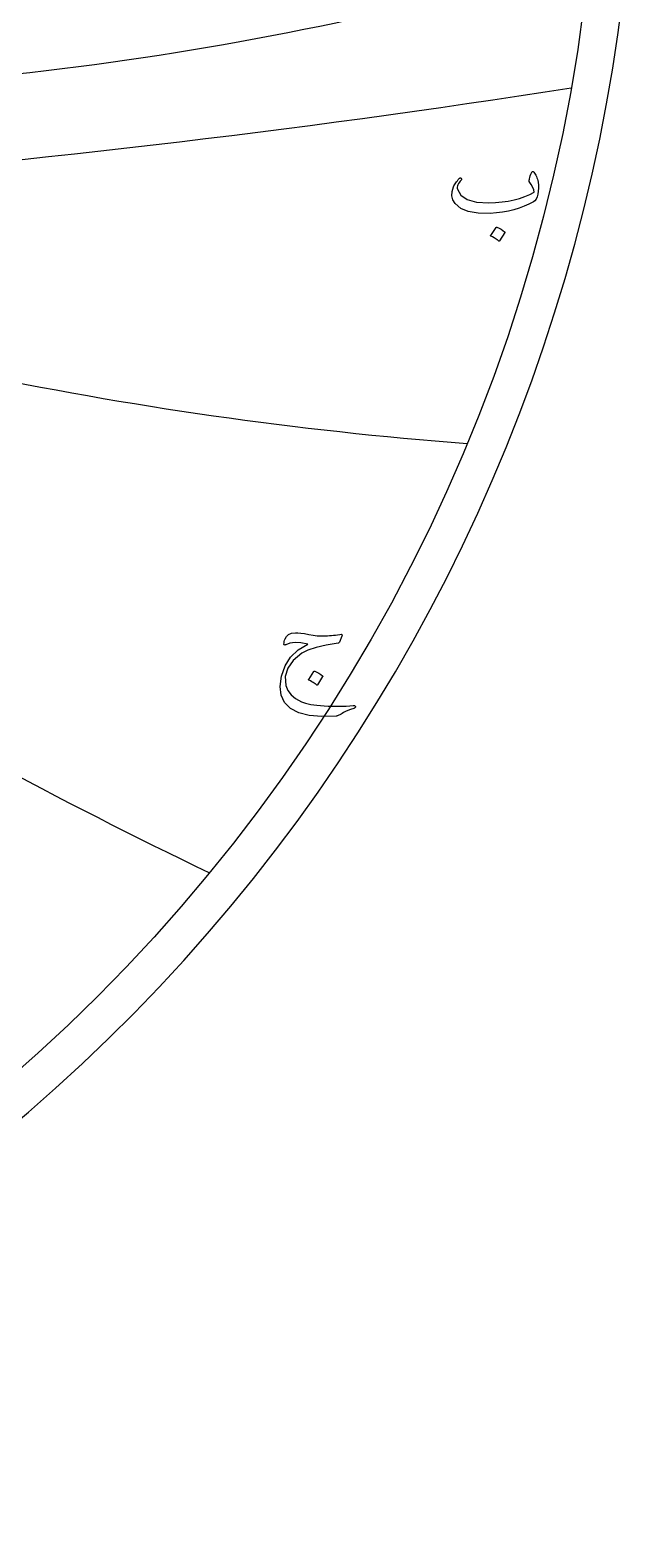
# Model space of a CAD drawing. Header units: millimetres. Extents: x -68 to 68, y -68 to 70.
# Drawn here: x 44.7 to 68.5, y -68.5 to -9.4 of the extents above; entities that cross this region are included whole.
import ezdxf

# ---------------------------------------------------------------- set-up
doc = ezdxf.new("R2010")
doc.units = ezdxf.units.MM
for name, color, linetype in [('CUT_OUTER', 1, 'Continuous'), ('ENGRAVE', 7, 'Continuous'), ('ENGRAVE_FINE', 8, 'Continuous'), ('TEXT', 5, 'Continuous')]:
    doc.layers.add(name, color=color, linetype=linetype)

msp = doc.modelspace()

# ---------------------------------------------------------------- linework, layer by layer
at = {"layer": 'CUT_OUTER'}
msp.add_arc((-0.0002, -0.0002), 68.4749, 142.031029, 87.802838, dxfattribs=at)
at = {"layer": 'ENGRAVE'}
msp.add_circle((0, 0), 67, dxfattribs=at)
for centre, radius, start, end in [((30.5344, 113.9561), 125.8643, 268.006904, 286.68594), ((73.6174, 127.5091), 153.628, 250.677722, 265.620952), ((138.6421, 138.6421), 200.9148, 233.175565, 244.382987)]:
    msp.add_arc(centre, radius, start, end, dxfattribs=at)
at = {"layer": 'ENGRAVE_FINE'}
msp.add_arc((0, 410.0077), 426.843, 270, 278.890801, dxfattribs=at)
at = {"layer": 'TEXT'}
for points in [[(64.5083, -15.022), (64.5369, -15.0579), (64.5631, -15.0975), (64.5869, -15.1409), (64.6084, -15.188), (64.6274, -15.2386), (64.644, -15.2923), (64.6583, -15.3493), (64.6701, -15.4094), (64.6855, -15.5303), (64.6893, -15.65), (64.6813, -15.7687), (64.6616, -15.8863), (64.6318, -15.9912), (64.5935, -16.0758), (64.5466, -16.1402), (64.4913, -16.1844), (64.3156, -16.2773), (64.1293, -16.3601), (63.9324, -16.4327), (63.7248, -16.4953), (63.5066, -16.5471), (63.2777, -16.5879), (63.0382, -16.6174), (62.788, -16.6358), (62.3191, -16.631), (61.9343, -16.5655), (61.6336, -16.4394), (61.417, -16.2525), (61.3281, -16.1064), (61.2871, -15.9492), (61.294, -15.7807), (61.3488, -15.6011), (61.3673, -15.5623), (61.3887, -15.5228), (61.4131, -15.4825), (61.4404, -15.4414), (61.4706, -15.3995), (61.5037, -15.3568), (61.5398, -15.3132), (61.5788, -15.2689), (61.5918, -15.2564), (61.6054, -15.2487), (61.6195, -15.2458), (61.6341, -15.2476), (61.644, -15.2514), (61.6522, -15.2583), (61.6589, -15.2684), (61.6639, -15.2817), (61.6663, -15.2942), (61.665, -15.3062), (61.6599, -15.3176), (61.6511, -15.3285), (61.6147, -15.3719), (61.582, -15.4169), (61.5529, -15.4635), (61.5277, -15.5116), (61.5104, -15.5577), (61.501, -15.6021), (61.4997, -15.645), (61.5064, -15.6862), (61.6394, -15.9271), (61.8896, -16.0961), (62.2569, -16.1932), (62.7412, -16.2185), (63.0075, -16.2082), (63.2612, -16.186), (63.5025, -16.1518), (63.7312, -16.1056), (63.9477, -16.0475), (64.1522, -15.9774), (64.3448, -15.8953), (64.5253, -15.8012), (64.5078, -15.7134), (64.4679, -15.616), (64.4056, -15.509), (64.321, -15.3924), (64.3183, -15.3812), (64.3188, -15.3605), (64.3225, -15.3301), (64.3295, -15.2902), (64.3313, -15.2862), (64.3327, -15.2828), (64.3335, -15.2798), (64.3337, -15.2774), (64.3476, -15.2232), (64.3678, -15.1625), (64.3944, -15.0954), (64.4274, -15.022), (64.442, -14.9996), (64.4604, -14.9922), (64.4825, -14.9996), (64.5083, -15.022)], [(63.0222, -17.1893), (63.0276, -17.184), (63.035, -17.1808), (63.0446, -17.1797), (63.0563, -17.1808), (63.1391, -17.2143), (63.217, -17.2553), (63.2902, -17.3038), (63.3586, -17.3596), (63.3653, -17.3682), (63.3682, -17.3767), (63.3674, -17.3852), (63.3629, -17.3937), (63.1628, -17.7173), (63.1553, -17.725), (63.1457, -17.7269), (63.134, -17.7229), (63.1202, -17.7131), (63.1082, -17.7045), (63.0893, -17.6918), (63.0635, -17.6747), (63.0308, -17.6534), (62.9906, -17.6279), (62.9424, -17.5981), (62.8862, -17.564), (62.8221, -17.5257), (62.8136, -17.5193), (62.8093, -17.5129), (62.8093, -17.5065), (62.8136, -17.5002)], [(56.9735, -33.2391), (56.8713, -33.469), (56.862, -33.4842), (56.8511, -33.4956), (56.8386, -33.5033), (56.8245, -33.5073), (56.3521, -33.5818), (55.9569, -33.6734), (55.6389, -33.782), (55.398, -33.9076), (55.0603, -34.183), (54.8434, -34.4856), (54.7473, -34.8153), (54.7721, -35.1722), (54.8471, -35.3654), (54.9743, -35.5363), (55.1537, -35.6848), (55.3852, -35.8109), (55.5479, -35.8674), (55.7504, -35.9131), (55.9928, -35.9483), (56.2752, -35.9727), (56.4253, -35.9799), (56.5732, -35.9845), (56.7191, -35.9863), (56.8628, -35.9855), (57.0038, -35.9823), (57.1417, -35.977), (57.2764, -35.9695), (57.4078, -35.96), (57.4387, -35.9578), (57.4632, -35.96), (57.4813, -35.9664), (57.493, -35.977), (57.4994, -35.99), (57.5015, -36.0036), (57.4994, -36.0177), (57.493, -36.0324), (57.4883, -36.0402), (57.4829, -36.0467), (57.4766, -36.0519), (57.4696, -36.0558), (57.462, -36.0591), (57.4541, -36.0627), (57.446, -36.0666), (57.4376, -36.0707), (57.3149, -36.1098), (57.2066, -36.1505), (57.1127, -36.1928), (57.0331, -36.2367), (56.9822, -36.2684), (56.9357, -36.2953), (56.8938, -36.3174), (56.8564, -36.3347), (56.8241, -36.348), (56.7973, -36.3581), (56.7762, -36.365), (56.7606, -36.3687), (56.1783, -36.3903), (55.6833, -36.3485), (55.2756, -36.2434), (54.9552, -36.0749), (54.7236, -35.8439), (54.5869, -35.5555), (54.5448, -35.2095), (54.5975, -34.806), (54.737, -34.3997), (54.9552, -34.0534), (55.2522, -33.7673), (55.628, -33.5414), (55.3618, -33.4906), (55.1298, -33.4786), (54.9318, -33.5055), (54.7678, -33.5712), (54.7535, -33.5765), (54.7401, -33.5797), (54.7279, -33.5808), (54.7167, -33.5797), (54.7074, -33.5763), (54.7008, -33.5701), (54.6968, -33.5613), (54.6954, -33.5499), (54.7013, -33.4969), (54.7103, -33.4445), (54.7226, -33.3926), (54.738, -33.3413), (54.7923, -33.2415), (54.8785, -33.1677), (54.9967, -33.1201), (55.1468, -33.0985), (55.2418, -33.0993), (55.3608, -33.1103), (55.5037, -33.1313), (55.6705, -33.1624), (55.8427, -33.1936), (56.0016, -33.2146), (56.1472, -33.2255), (56.2794, -33.2263), (56.343, -33.2235), (56.4104, -33.2194), (56.4814, -33.2139), (56.5562, -33.2071), (56.6347, -33.1987), (56.717, -33.1885), (56.8029, -33.1764), (56.8926, -33.1624), (56.944, -33.1608), (56.9746, -33.1731), (56.9844, -33.1991), (56.9735, -33.2391)], [(55.8749, -34.6187), (55.8802, -34.6134), (55.8877, -34.6102), (55.8973, -34.6091), (55.909, -34.6102), (55.9918, -34.6437), (56.0697, -34.6847), (56.1429, -34.7331), (56.2113, -34.789), (56.218, -34.7975), (56.2209, -34.806), (56.2201, -34.8145), (56.2156, -34.8231), (56.0154, -35.1467), (56.008, -35.1544), (55.9984, -35.1563), (55.9867, -35.1523), (55.9729, -35.1424), (55.9609, -35.1339), (55.942, -35.1211), (55.9162, -35.1041), (55.8834, -35.0828), (55.8433, -35.0573), (55.7951, -35.0275), (55.7389, -34.9934), (55.6748, -34.9551), (55.6663, -34.9487), (55.662, -34.9423), (55.662, -34.9359), (55.6663, -34.9295)]]:
    msp.add_lwpolyline(points, close=True, dxfattribs=at)

doc.saveas('drawing.dxf')
